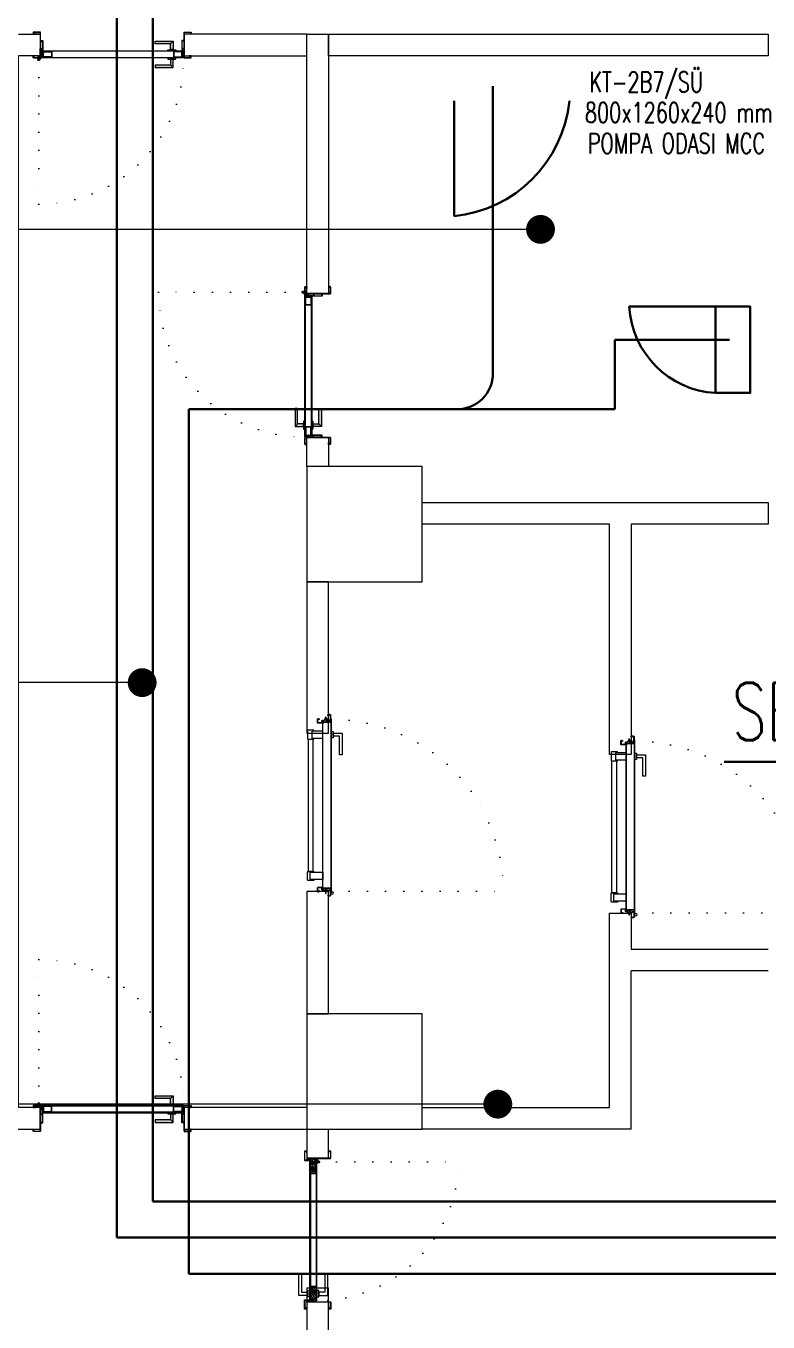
# Model space of a CAD drawing. Header units: metres. Extents: x -17822 to 152406, y -4219 to 19791.
# Drawn here: x 11045 to 11560, y 1886 to 2786 of the extents above; entities that cross this region are included whole.
import ezdxf

# ---------------------------------------------------------------- set-up
doc = ezdxf.new("R2010")
doc.units = ezdxf.units.M
doc.header["$LTSCALE"] = 100
doc.header["$MEASUREMENT"] = 0
doc.linetypes.add('DOT2', pattern=[0.125, 0, -0.125])
doc.linetypes.add('HIDDEN', pattern=[0.375, 0.25, -0.125])
doc.layers.get('0').update_dxf_attribs({"color": 9, "lineweight": 9})
for name, color, linetype, lineweight in [('00', 9, 'Continuous', 9), ('01', 9, 'Continuous', 9), ('05S', 9, 'Continuous', 9), ('06B', 9, 'Continuous', 9), ('06C @ 1', 9, 'Continuous', 9), ('06D', 9, 'Continuous', 9), ('09', 9, 'Continuous', 9), ('10', 9, 'Continuous', 9), ('12', 9, 'Continuous', 9), ('14', 9, 'Continuous', 9), ('20', 9, 'DOT2', 9), ('21_mahal200', 9, 'Continuous', 9), ('E-AYDINLATMA VE PRİZ PANOSU', 7, 'Continuous', 30), ('E-KABLO', 7, 'Continuous', 30), ('E-UPS PANOSU', 7, 'Continuous', 30), ('E-YAZI', 7, 'Continuous', 30)]:
    doc.layers.add(name, color=color, linetype=linetype, lineweight=lineweight)
doc.styles.add('E-YAZI', font='txttw.shx')
doc.styles.add('MuuM_TEXT-STANDART', font='ARIALN.TTF')
doc.dimstyles.new('MuuM_DIM200', dxfattribs={"dimscale": 20, "dimtxt": 2, "dimasz": 1, "dimexe": 1, "dimexo": 1, "dimgap": 1, "dimtad": 1, "dimdec": 1, "dimrnd": 0.5, "dimdsep": 46, "dimtxsty": 'MuuM_TEXT-STANDART', "dimblk": 'ARCHTICK', "dimcen": 0, "dimdle": 0.15, "dimclrd": 256, "dimclre": 256, "dimclrt": 256, "dimadec": 0, "dimazin": 0, "dimtfac": 5, "dimtdec": 1, "dimtix": 1, "dimtmove": 2, "dimatfit": 3, "dimldrblk": 'DOT', "dimfxl": 3, "dimfxlon": 1, "dimtolj": 1, "dimlwd": -1, "dimlwe": -1, "dimarcsym": 0})

# ---------------------------------------------------------------- blocks, each defined once
blk = doc.blocks.new('E-600X240')
at = {"layer": 'E-UPS PANOSU', "color": 3}
blk.add_line((-30, 24), (-30, 84), dxfattribs=at)
at = {"layer": 'E-UPS PANOSU', "color": 4}
blk.add_lwpolyline([(-30, 24), (30, 24), (30, 0), (-30, 0)], close=True, dxfattribs=at)
at = {"layer": 'E-UPS PANOSU', "color": 3}
blk.add_arc((-33.63, 20.37), 63.73, 3.26378, 86.73622, dxfattribs=at)
blk = doc.blocks.new('p-kolon_80x80')
blk.add_lwpolyline([(-40, -40), (40, -40), (40, 40), (-40, 40)], close=True)
blk = doc.blocks.new('2.bod.sitatik')
at = {"layer": '01'}
for p in [(11280, -6190), (11280, -6570)]:
    blk.add_blockref('p-kolon_80x80', p, dxfattribs=at)
blk = doc.blocks.new('*U19')
at = {"ltscale": 15}
for p, q in [((-25, 1), (-26, 0)), ((-25, -1), (-26, 0)), ((-23, 1), (-25, 1)), ((-23, 1), (-23, -2)), ((-21, -3), (-18, 3)), ((-21, -3), (-18, 3)), ((-20, -3), (-17, 3)), ((-20, -3), (-16, 3)), ((-18, -3), (-15, 3)), ((-18, -3), (-15, 3)), ((-18, 1), (-18, 2)), ((-17, -3), (-14, 3)), ((-17, -3), (-13, 3)), ((-17, 1), (-17, 2)), ((-15, -3), (-12, 3)), ((-15, -3), (-12, 3)), ((-15, 1), (-15, 2)), ((-14, -3), (-11, 3)), ((-14, -3), (-10, 3)), ((-14, 1), (-14, 2)), ((-12, -3), (-9, 3)), ((-12, -3), (-9, 3)), ((-12, 1), (-12, 2)), ((-11, -3), (-8, 3)), ((-11, -3), (-7, 3)), ((-11, 1), (-11, 2)), ((-9, -3), (-6, 3)), ((-9, -3), (-6, 3)), ((-9, 1), (-9, 2)), ((-8, -3), (-4, 3)), ((-8, -3), (-5, 3)), ((-8, 1), (-8, 2)), ((-6, -3), (-3, 3)), ((-6, -3), (-3, 3)), ((-6, 1), (-6, 2)), ((-5, -3), (-1, 3)), ((-5, -3), (-2, 3)), ((-5, 1), (-5, 2)), ((-3, 1), (-3, 2)), ((0, 4), (-2, 1)), ((-2, 1), (-2, 2)), ((0, 0), (-1, 0)), ((-25, -1), (-23, -2)), ((-9, -2), (-23, -2)), ((-21, -3), (-21, -2)), ((-20, -3), (-19, -2)), ((-20, -2), (-19, -2)), ((-19, -2), (-18, -2)), ((-18, -3), (-18, -2)), ((-17, -3), (-16, -2)), ((-17, -2), (-16, -2)), ((-16, -2), (-15, -2)), ((-15, -3), (-15, -2)), ((-14, -3), (-13, -2)), ((-14, -2), (-13, -2)), ((-13, -2), (-12, -2)), ((-12, -3), (-12, -2)), ((-11, -3), (-10, -2)), ((-11, -2), (-10, -2)), ((-10, -2), (-9, -2)), ((-9, -3), (-9, -2)), ((-8, -2), (-7, -2)), ((-8, -3), (-7, -2)), ((-7, -2), (-6, -2)), ((-6, -3), (-6, -2)), ((-5, -2), (-4, -2)), ((-5, -3), (-4, -2)), ((-4, -2), (-2, -2)), ((0, -4), (-2, -2)), ((0, 0), (-1, 0))]:
    blk.add_line(p, q, dxfattribs=at)
for p, q in [((-7, 1), (-23, 1)), ((-17, 1), (-19, 1)), ((-16, 1), (-17, 1)), ((-14, 1), (-16, 1)), ((-13, 1), (-14, 1)), ((-11, 1), (-13, 1)), ((-10, 1), (-11, 1)), ((-8, 1), (-10, 1)), ((-7, 1), (-8, 1)), ((-5, 1), (-7, 1)), ((-4, 1), (-5, 1)), ((-2, 1), (-4, 1)), ((-2, 1), (-2, 1)), ((0, 0), (0, 4)), ((-2, -2), (-2, -2)), ((0, 0), (0, -4))]:
    blk.add_line(p, q)
for centre, radius, start, end in [((-26, 4), 3.92, 274.361, 322.1025), ((-26, -4), 3.92, 37.8975, 85.639), ((-18, 3), 0.0971, 330.3204, 150.3204), ((-17, 3), 0.0971, 330.3204, 150.3204), ((-15, 3), 0.0971, 330.3204, 150.3204), ((-14, 3), 0.0971, 330.3204, 150.3204), ((-12, 3), 0.0971, 330.3204, 150.3204), ((-11, 3), 0.0971, 330.3204, 150.3204), ((-9, 3), 0.0971, 330.3204, 150.3204), ((-8, 3), 0.0971, 330.3204, 150.3204), ((-6, 3), 0.0971, 330.3204, 150.3204), ((-5, 3), 0.0971, 330.3204, 150.3204), ((-3, 3), 0.0971, 330.3204, 150.3204), ((-2, 3), 0.0971, 330.3204, 150.3204), ((-1, 0), 0.486, 90, 270), ((0, 4), 0.25, 0, 150.0864), ((-21, -3), 0.0971, 150.3204, 330.3204), ((-20, -3), 0.0971, 150.3204, 330.3204), ((-18, -3), 0.0971, 150.3204, 330.3204), ((-17, -3), 0.0971, 150.3204, 330.3204), ((-15, -3), 0.0971, 150.3204, 330.3204), ((-14, -3), 0.0971, 150.3204, 330.3204), ((-12, -3), 0.0971, 150.3204, 330.3204), ((-11, -3), 0.0971, 150.3204, 330.3204), ((-9, -3), 0.0971, 150.3204, 330.3204), ((-8, -3), 0.0971, 150.3204, 330.3204), ((-6, -3), 0.0971, 150.3204, 330.3204), ((-5, -3), 0.0971, 150.3204, 330.3204), ((0, -4), 0.25, 209.9136, 0)]:
    blk.add_arc(centre, radius, start, end, dxfattribs=at)
blk = doc.blocks.new('conta')
at = {"ltscale": 10}
for p, q in [((-2649.9, 5345.5), (-2649.8, 5345.6)), ((-2649.9, 5344.5), (-2649.8, 5344.3)), ((-2649.8, 5344.3), (-2649.7, 5344.3)), ((-2649.7, 5345.4), (-2649.3, 5345.4)), ((-2649.2, 5345.4), (-2649.1, 5345.5)), ((-2649, 5344), (-2648.8, 5343.8)), ((-2648.9, 5344.1), (-2648.7, 5343.9)), ((-2648.8, 5345.1), (-2648.6, 5345.3)), ((-2648.8, 5344.9), (-2648.6, 5345.2)), ((-2648.7, 5343.8), (-2648.7, 5343.8)), ((-2648.6, 5345.3), (-2648.6, 5345.3))]:
    blk.add_line(p, q, dxfattribs=at)
for centre, radius, start, end in [((-2649.8, 5345.5), 0.05, 140.6345, 188.9372), ((-2653, 5345), 3.19, 350.4674, 8.9372), ((-2649.9, 5344.5), 0.02, 170.4674, 213.7451), ((-2649.7, 5345.6), 0.0696, 22.2428, 159.258), ((-2650.9, 5345), 1.24, 340.3382, 16.7772), ((-2649.7, 5344.6), 0.03, 160.3382, 273.2666), ((-2649.7, 5345.4), 0.03, 90, 196.7772), ((-2649.6, 5341.5), 3.01, 80.4362, 93.2666), ((-2649.3, 5345.5), 0.05, 270, 303.0062), ((-2649.2, 5344.1), 0.231, 353.9571, 81.9004), ((-2649.1, 5345.5), 0.03, 4.7972, 123.0062), ((-2649.1, 5344.5), 0.03, 260.4362, 338.7066), ((-2651.2, 5344.8), 2.33, 7.5897, 18.7951), ((-2649, 5345.6), 0.05, 18.7951, 42.1429), ((-2650.2, 5345), 1.27, 338.7066, 23.0418), ((-2648.9, 5344.1), 0.1, 173.9571, 217.2653), ((-2648.8, 5345.1), 0.05, 187.5897, 322.7347), ((-2658.2, 5345.2), 9.36, 353.6857, 357.8537), ((-2648.8, 5344.2), 0.1, 173.6857, 217.2653), ((-2648.8, 5344.8), 0.05, 142.7347, 180.2669), ((-2648.7, 5343.8), 0.05, 217.2653, 307.2653), ((-2648.7, 5343.8), 0.05, 307.2653, 37.2653), ((-2648.6, 5345.3), 0.05, 52.7347, 142.7347), ((-2648.6, 5345.3), 0.05, 322.7347, 52.7347)]:
    blk.add_arc(centre, radius, start, end, dxfattribs=at)
for points, knots in [([(-2649, 5345.6), (-2649, 5345.6), (-2649.1, 5345.7), (-2649.2, 5345.4), (-2649.3, 5345.7), (-2649.4, 5345.5), (-2649.5, 5345.7), (-2649.6, 5345.5), (-2649.7, 5345.6), (-2649.7, 5345.6)], [0.0086373, 0.0086373, 0.0086373, 0.0086373, 0.1097304, 0.3133405, 0.4430081, 0.5658764, 0.7165186, 0.8527974, 0.9648495, 0.9648495, 0.9648495, 0.9648495]), ([(-2649.7, 5344.3), (-2649.7, 5344.3), (-2649.7, 5344.5), (-2649.6, 5344.3), (-2649.3, 5344.4), (-2649.2, 5344.4), (-2649.2, 5344.4)], [0, 0, 0, 0, 0.1008757, 0.3841126, 0.5436166, 0.6906785, 0.6906785, 0.6906785, 0.6906785])]:
    blk.add_open_spline(points, degree=3, knots=knots, dxfattribs=at)
blk = doc.blocks.new('p-yn_sackasa')
at = {"layer": '10', "linetype": 'Continuous'}
for p, q in [((-2.19, 0), (-2.19, -0.15)), ((0, 6.16), (0, 6.9)), ((0.01, 6.9), (0.01, 6.15)), ((0.14, 6.9), (0.14, 6.16)), ((0.15, 6.9), (0.15, 6.16)), ((2.69, 7.16), (0.26, 7.16)), ((2.69, 7.15), (0.26, 7.15)), ((2.69, 7.02), (0.26, 7.02)), ((0.26, 7.01), (2.69, 7.01)), ((0.26, 6.05), (0.76, 6.05)), ((0.75, 6.04), (0.26, 6.04)), ((0.26, 5.91), (0.75, 5.91)), ((0.76, 5.9), (0.26, 5.9)), ((0.67, -0.71), (0.67, 2.27)), ((0.69, -0.71), (0.69, 2.27)), ((0.75, 5.91), (0.75, 6.04)), ((0.76, 5.9), (0.76, 6.05)), ((0.81, -0.71), (0.81, 2.27)), ((0.83, -0.71), (0.83, 2.27)), ((0.92, 2.33), (0.95, 2.32)), ((0.93, 2.34), (0.95, 2.33)), ((1.01, 2.46), (0.99, 2.47)), ((0.99, 2.46), (1.01, 2.45)), ((1.11, 2.52), (1.11, 3.73)), ((1.12, 2.52), (1.12, 3.73)), ((1.25, 3.73), (1.25, 2.52)), ((1.26, 2.52), (1.26, 3.73)), ((1.37, 3.98), (2.49, 3.98)), ((2.49, 3.97), (1.37, 3.97)), ((1.37, 3.84), (2.49, 3.84)), ((2.49, 3.83), (1.37, 3.83)), ((2.6, 3.69), (2.5, 3.36)), ((2.51, 3.35), (2.61, 3.69)), ((2.73, 3.65), (2.63, 3.32)), ((2.74, 3.64), (2.64, 3.31)), ((2.8, 3.29), (2.8, 6.9)), ((2.81, 3.29), (2.81, 6.9)), ((2.94, 3.29), (2.94, 6.9)), ((2.95, 3.29), (2.95, 6.9)), ((-2.95, -0.25), (-2.95, -1.75)), ((-2.94, -1.75), (-2.94, -0.25)), ((-2.81, -0.25), (-2.81, -1.75)), ((-2.8, -0.25), (-2.8, -1.75)), ((-2.19, 0), (-2.7, 0)), ((-2.2, -0.01), (-2.7, -0.01)), ((-2.2, -0.14), (-2.7, -0.14)), ((-2.19, -0.15), (-2.7, -0.15)), ((1.01, -1.85), (-2.7, -1.85)), ((1.01, -1.86), (-2.7, -1.86)), ((-2.7, -1.99), (1.01, -1.99)), ((1.01, -2), (-2.7, -2)), ((-2.2, -0.14), (-2.2, -0.01)), ((0.92, -0.77), (0.95, -0.76)), ((0.93, -0.78), (0.95, -0.77)), ((0.99, -0.89), (1.01, -0.88)), ((1.01, -0.89), (0.99, -0.91)), ((1.11, -0.96), (1.11, -1.75)), ((1.12, -0.96), (1.12, -1.75)), ((1.25, -0.96), (1.25, -1.75)), ((1.26, -0.96), (1.26, -1.75))]:
    blk.add_line(p, q, dxfattribs=at)
for points in [[(0.15, 2.14), (0.67, 2.14), (0.67, -0.54), (0.15, -0.54)], [(0.15, 2.14), (0.41, 2.14), (0.41, -0.54), (0.15, -0.54)]]:
    blk.add_lwpolyline(points, close=True, dxfattribs=at)
for centre, radius, start, end in [((0.26, 6.9), 0.261, 90, 180), ((0.26, 6.16), 0.261, 180, 270), ((0.26, 6.9), 0.249, 90, 180), ((0.26, 6.16), 0.249, 181.34499, 271.35021), ((0.26, 6.9), 0.122, 90, 180), ((0.26, 6.16), 0.122, 180, 270), ((0.26, 6.9), 0.11, 90, 180), ((0.26, 6.16), 0.11, 180, 270), ((0.89, 2.27), 0.219, 63.21528, 180), ((0.89, 2.27), 0.206, 63.21689, 180), ((0.89, 2.27), 0.0801, 63.21502, 180), ((0.89, 2.27), 0.0674, 63.21445, 180), ((1.04, 2.52), 0.206, 243.2197, 0), ((1.04, 2.52), 0.219, 243.21479, 0), ((1.04, 2.52), 0.0801, 243.22028, 0), ((1.04, 2.52), 0.0674, 243.21287, 0), ((1.37, 3.73), 0.253, 90, 180), ((1.37, 3.73), 0.24, 90, 180), ((1.37, 3.73), 0.114, 90, 180), ((1.37, 3.73), 0.101, 90, 180), ((2.49, 3.72), 0.261, 342.86025, 90), ((2.49, 3.72), 0.249, 342.86129, 90), ((2.49, 3.72), 0.122, 342.86074, 90), ((2.49, 3.72), 0.11, 342.86215, 90), ((2.72, 3.29), 0.232, 162.8601, 0), ((2.72, 3.29), 0.219, 162.86127, 0), ((2.72, 3.29), 0.0927, 162.86053, 0), ((2.72, 3.29), 0.0801, 162.86241, 0), ((2.69, 6.9), 0.261, 0, 90), ((2.69, 6.9), 0.249, 0, 90), ((2.69, 6.9), 0.122, 0, 90), ((2.69, 6.9), 0.11, 0, 90), ((-2.7, -0.25), 0.253, 90, 180), ((-2.7, -1.75), 0.253, 180, 270), ((-2.7, -0.25), 0.24, 90, 180), ((-2.7, -1.75), 0.24, 180, 270), ((-2.7, -0.25), 0.114, 90, 180), ((-2.7, -1.75), 0.114, 180, 270), ((-2.7, -0.25), 0.101, 90, 180), ((-2.7, -1.75), 0.101, 180, 270), ((0.89, -0.71), 0.219, 180, 296.78496), ((0.89, -0.71), 0.206, 180, 296.78515), ((0.89, -0.71), 0.0801, 180, 296.78498), ((0.89, -0.71), 0.0674, 180, 180.52454), ((0.89, -0.71), 0.0674, 180, 296.78713), ((1.04, -0.96), 0.219, 0, 116.78545), ((1.04, -0.96), 0.206, 0, 116.78362), ((1.04, -0.96), 0.0801, 0, 116.78105), ((1.04, -0.96), 0.0674, 0, 116.78713), ((1.01, -1.75), 0.114, 270, 0), ((1.01, -1.75), 0.24, 270, 0), ((1.01, -1.75), 0.101, 270, 0), ((1.01, -1.75), 0.253, 270, 0)]:
    blk.add_arc(centre, radius, start, end, dxfattribs=at)
at = {"layer": '10', "xscale": 0.0842696629213483, "yscale": 0.0842696629213483, "zscale": 0.0842696629213483}
blk.add_blockref('*U19', (0.95, 1.35), dxfattribs=at)
at = {"layer": '14', "xscale": -0.7887640449438696, "yscale": 0.7887640449438696, "zscale": 0.7887640449438204, "rotation": 90}
blk.add_blockref('conta', (4217.78, -2086.42), dxfattribs=at)
blk = doc.blocks.new('*U28')
at = {"layer": '06D'}
for points in [[(110.12, 4.76), (110.12, 11.01), (95.12, 11.01), (95.12, 9.14), (107.87, 9.14), (107.87, 9.14), (107.87, 4.76), (110.12, 4.76)], [(111.2, 3.51), (111.2, 4.76), (106.8, 4.76), (106.8, 3.51), (111.2, 3.51)]]:
    blk.add_lwpolyline(points, dxfattribs=at)
for points in [[(8.5, -8.61), (7.87, -8.61), (7.87, -12.61, 0.414214), (8.25, -12.98), (13.75, -12.98, 0.414214), (14.12, -12.61), (14.12, -8.61), (13.5, -8.61)], [(111.5, -8.61), (112.12, -8.61), (112.12, -12.61, -0.414214), (111.75, -12.98), (106.25, -12.98, -0.414214), (105.87, -12.61), (105.87, -8.61), (106.5, -8.61)]]:
    blk.add_lwpolyline(points, format="xyb", dxfattribs=at)
for points in [[(8.5, -11.11), (13.5, -11.11), (13.5, -2.49), (8.5, -2.49)], [(111.5, -9.99), (106.5, -9.99), (106.5, -2.49), (111.5, -2.49)], [(14.12, -12.36), (105.87, -12.36), (105.87, -9.23), (14.12, -9.23)]]:
    blk.add_lwpolyline(points, close=True, dxfattribs=at)
at = {"layer": '10', "ltscale": 10}
for p, q in [((-1.6, 3.68), (-1.73, 3.58)), ((-1.6, 3.68), (-1.73, 3.58)), ((-1.22, 3.11), (-1.22, 3.24)), ((-1.22, 3.11), (-1.22, 3.24)), ((-1.22, 3.11), (-1.05, 3.11)), ((-1.22, 3.11), (-1.05, 3.11)), ((-1.05, 2.95), (-1.05, 3.38)), ((-1.05, 2.95), (-1.05, 3.38)), ((-0.84, 2.95), (-0.84, 3.38)), ((-0.84, 2.95), (-0.84, 3.38)), ((0.3, 3.41), (0.3, 3.29)), ((0.4, 3.51), (119.6, 3.51)), ((0.4, 3.19), (2.25, 3.19)), ((0.45, 3.36), (119.54, 3.36)), ((0.45, 3.36), (0.45, 3.34)), ((0.45, 3.34), (2.35, 3.34)), ((1, 0.04), (2, 0.69)), ((2, 1.13), (2, 0.69)), ((2.3, 1.13), (2, 1.13)), ((2, 0.69), (2, -0.81)), ((2.3, 3.14), (2.3, -2.39)), ((2.3, 0.69), (2.3, 1.13)), ((2.3, -0.81), (2.3, 0.69)), ((2.45, 3.24), (2.45, -2.29)), ((117.55, 3.24), (117.55, -2.29)), ((119.54, 3.34), (117.65, 3.34)), ((117.7, 3.14), (117.7, -2.39)), ((117.7, 1.13), (117.7, -0.37)), ((118, 1.13), (117.7, 1.13)), ((117.7, 1.13), (117.7, -0.37)), ((118, 1.13), (117.7, 1.13)), ((119.6, 3.19), (117.75, 3.19)), ((118, -0.37), (118, 1.13)), ((118, -0.37), (118, 1.13)), ((118, 0.88), (119, 0.88)), ((118, 0.88), (119, 0.88)), ((118, 0.68), (119, 0.68)), ((118, 0.68), (119, 0.68)), ((119, 0.28), (118, -0.37)), ((119, 0.28), (118, -0.37)), ((119.55, 3.36), (119.55, 3.34)), ((119.7, 3.41), (119.7, 3.29)), ((2, -0.36), (1, -0.36)), ((2, -0.56), (1, -0.56)), ((2, -0.81), (2.3, -0.81)), ((2.4, -2.49), (117.6, -2.49)), ((2.5, -2.34), (117.5, -2.34)), ((117.7, -0.37), (117.7, -0.81)), ((117.7, -0.37), (117.7, -0.81)), ((117.7, -0.81), (118, -0.81)), ((117.7, -0.81), (118, -0.81)), ((118, -0.81), (118, -0.37)), ((118, -0.81), (118, -0.37))]:
    blk.add_line(p, q, dxfattribs=at)
blk.add_circle((-0.95, 4.22), 0.843, dxfattribs=at)
blk.add_circle((-0.95, 4.22), 0.843, dxfattribs=at)
for centre, radius, start, end in [((-0.95, 4.22), 1.01, 219.4092, 254.28614), ((-0.95, 4.22), 1.01, 219.4092, 254.28614), ((-0.42, 3.21), 0.428, 156.35197, 217.62095), ((-0.42, 3.21), 0.428, 156.35197, 217.62095), ((-0.42, 3.21), 0.302, 105.55242, 240.03149), ((-0.42, 3.21), 0.302, 105.55242, 240.03149), ((0.4, 3.41), 0.1, 90, 180), ((0.4, 3.29), 0.1, 180, 270), ((0.45, 3.36), 0.005, 90, 180), ((0.45, 3.34), 0.005, 180, 270), ((2.25, 3.14), 0.05, 0, 90), ((2.35, 3.24), 0.1, 0, 90), ((117.65, 3.24), 0.1, 90, 180), ((117.75, 3.14), 0.05, 90, 180), ((119.54, 3.36), 0.005, 0, 90), ((119.54, 3.34), 0.005, 270, 0), ((119.6, 3.41), 0.1, 0, 90), ((119.6, 3.29), 0.1, 270, 0), ((2.4, -2.39), 0.1, 180, 270), ((2.5, -2.29), 0.05, 180, 270), ((117.56, -2.35), 0.141, 284.92708, 345.07292)]:
    blk.add_arc(centre, radius, start, end, dxfattribs=at)
at = {"layer": '20'}
blk.add_lwpolyline([(0.3, 3.35), (0.3, 122.75, -0.414214), (119.7, 3.35, 1)], format="xyb", dxfattribs=at)
at = {"xscale": -1, "rotation": 180}
blk.add_blockref('p-yn_sackasa', (0, 0.95), dxfattribs=at)
at = {"rotation": 180}
blk.add_blockref('p-yn_sackasa', (120, 0.95), dxfattribs=at)
blk = doc.blocks.new('gr-p-barel kilitli kapı kolu')
at = {"layer": '05S'}
h = blk.add_hatch(color=256, dxfattribs=at)
h.paths.add_polyline_path([(1.3, 0.8), (-1.3, 0.8), (-1.3, 0.7), (1.3, 0.7)])
h.paths.add_polyline_path([(2.75, 0.7), (-2.75, 0.7), (-2.75, 0), (2.75, 0)])
h.paths.add_polyline_path([(-11.7, 4.9), (-11.7, 6.7), (0.9, 6.7), (0.9, 0.8), (-0.9, 0.8), (-0.9, 4.9)])
at = {"flags": 128}
for points in [[(-0.9, 0.8), (-0.9, 4.9), (-11.7, 4.9), (-11.7, 6.7), (0.9, 6.7), (0.9, 0.8)], [(-0.8, 5), (0.8, 6.6)]]:
    blk.add_lwpolyline(points, dxfattribs=at)
blk.add_lwpolyline([(-2.75, 0), (-2.75, 0.7), (2.75, 0.7), (2.75, 0)])
blk.add_lwpolyline([(-1.3, 0.7), (1.3, 0.7), (1.3, 0.8), (-1.3, 0.8)], close=True)
blk = doc.blocks.new('prf-scr2')
at = {"linetype": 'DOT2', "ltscale": 10}
blk.add_line((0, 0.19), (0, -1.06), dxfattribs=at)
for p, q in [((0.09, -0.24), (-0.09, -0.2)), ((-0.09, -0.24), (0.09, -0.28)), ((0.09, -0.32), (-0.09, -0.28)), ((-0.09, -0.32), (0.09, -0.36)), ((0.09, -0.4), (-0.09, -0.36)), ((-0.09, -0.4), (0.09, -0.44)), ((0.09, -0.48), (-0.09, -0.44)), ((-0.09, -0.48), (0.09, -0.52)), ((0.09, -0.56), (-0.09, -0.52)), ((-0.09, -0.56), (0.09, -0.6)), ((0.09, -0.64), (-0.09, -0.6)), ((-0.09, -0.64), (0.09, -0.68)), ((0.09, -0.72), (-0.09, -0.68)), ((-0.09, -0.72), (0.09, -0.76)), ((0.06, -0.84), (-0.08, -0.76)), ((-0.07, -0.8), (0.06, -0.84)), ((0.09, -0.17), (0, -0.15)), ((0, -0.18), (0.09, -0.2))]:
    blk.add_line(p, q)
blk.add_lwpolyline([(0.23, 0), (-0.23, 0), (-0.23, -0.01), (-0.12, -0.14), (0.12, -0.14), (0.23, -0.01), (0.23, 0)], close=True)
for points in [[(0.23, -0.01), (-0.23, -0.01)], [(-0.09, -0.14), (-0.09, -0.2), (-0.12, -0.22), (-0.12, -0.23), (-0.09, -0.24), (-0.09, -0.28), (-0.12, -0.3), (-0.12, -0.31), (-0.09, -0.32), (-0.09, -0.36), (-0.12, -0.38), (-0.12, -0.39), (-0.09, -0.4), (-0.09, -0.44), (-0.12, -0.46), (-0.12, -0.46), (-0.09, -0.48), (-0.09, -0.52), (-0.12, -0.54), (-0.12, -0.54), (-0.09, -0.56), (-0.09, -0.6), (-0.12, -0.62), (-0.12, -0.62), (-0.09, -0.64), (-0.09, -0.68), (-0.12, -0.69), (-0.12, -0.7), (-0.09, -0.72), (-0.09, -0.73), (-0.08, -0.76), (-0.1, -0.77), (-0.1, -0.78), (-0.07, -0.8), (-0.01, -0.94), (0, -0.95), (0.01, -0.94), (0.08, -0.76), (0.09, -0.76), (0.12, -0.74), (0.12, -0.73), (0.09, -0.72), (0.09, -0.68), (0.12, -0.66), (0.12, -0.66), (0.09, -0.64), (0.09, -0.6), (0.12, -0.58), (0.12, -0.58), (0.09, -0.56), (0.09, -0.52), (0.12, -0.5), (0.12, -0.5), (0.09, -0.48), (0.09, -0.44), (0.12, -0.43), (0.12, -0.42), (0.09, -0.4), (0.09, -0.36), (0.12, -0.35), (0.12, -0.34), (0.09, -0.32), (0.09, -0.28), (0.12, -0.27), (0.12, -0.26), (0.09, -0.24), (0.09, -0.2), (0.12, -0.19), (0.12, -0.18), (0.09, -0.17), (0.09, -0.14)]]:
    blk.add_lwpolyline(points)
blk = doc.blocks.new('K-SAC-01')
at = {"layer": '10'}
for points in [[(-4.6, 16.2, -0.414214), (-4.5, 16.3), (-0.1, 16.3, -0.414214), (0, 16.2), (0, 5.9), (0.2, 5.9), (0.2, 16.2, 0.414214), (-0.1, 16.5), (-4.5, 16.5, 0.414214), (-4.8, 16.2), (-4.8, 15.3, 0.414214), (-4.5, 15), (-3.4, 15), (-3.4, 15.2), (-4.5, 15.2, -0.414214), (-4.6, 15.3)], [(0.2, 10.3, -0.414214), (0.5, 10.6), (1.5, 10.6, -0.414214), (1.8, 10.3), (1.8, 3.9, -0.414214), (1.5, 3.6, -0.414214), (1.2, 3.9), (1.2, 4.8), (0.2, 4.8), (0.2, -1.2, -0.414214), (-0.1, -1.5), (-4.5, -1.5, -0.414214), (-4.8, -1.2), (-4.8, -0.3, -0.414214), (-4.5, 0), (-3.4, 0), (-3.4, -0.2), (-4.5, -0.2, 0.414214), (-4.6, -0.3), (-4.6, -1.2, 0.414214), (-4.5, -1.3), (-0.1, -1.3, 0.414214), (0, -1.2), (0, 5), (1.4, 5), (1.4, 3.9, 0.414214), (1.5, 3.8, 0.414214), (1.6, 3.9), (1.6, 10.3, 0.414214), (1.5, 10.4), (0.5, 10.4, 0.414214), (0.4, 10.3), (0.4, 9.4), (0.2, 9.4)], [(99.8, 10.3, 0.414214), (99.5, 10.6), (98.5, 10.6, 0.414214), (98.2, 10.3), (98.2, 3.9, 0.414214), (98.5, 3.6, 0.414214), (98.8, 3.9), (98.8, 4.8), (99.8, 4.8), (99.8, -1.2, 0.414214), (100.1, -1.5), (104.5, -1.5, 0.414214), (104.8, -1.2), (104.8, -0.3, 0.414214), (104.5, 0), (103.4, 0), (103.4, -0.2), (104.5, -0.2, -0.414214), (104.6, -0.3), (104.6, -1.2, -0.414214), (104.5, -1.3), (100.1, -1.3, -0.414214), (100, -1.2), (100, 5), (98.6, 5), (98.6, 3.9, -0.414214), (98.5, 3.8, -0.414214), (98.4, 3.9), (98.4, 10.3, -0.414214), (98.5, 10.4), (99.5, 10.4, -0.414214), (99.6, 10.3), (99.6, 9.4), (99.8, 9.4)], [(104.6, 16.2, 0.414214), (104.5, 16.3), (100.1, 16.3, 0.414214), (100, 16.2), (100, 5.9), (99.8, 5.9), (99.8, 16.2, -0.414214), (100.1, 16.5), (104.5, 16.5, -0.414214), (104.8, 16.2), (104.8, 15.3, -0.414214), (104.5, 15), (103.4, 15), (103.4, 15.2), (104.5, 15.2, 0.414214), (104.6, 15.3)], [(-0.38, -2.01), (1, -1.37), (1, 1.5), (1.2, 1.5), (1.2, -1.5), (-0.27, -2.18, -14.796002)]]:
    blk.add_lwpolyline(points, format="xyb", close=True, dxfattribs=at)
for points in [[(98.8, 0.15), (98.8, 2.15), (99.1, 2.15), (99.1, 3.19), (1.5, 3.19), (1.5, 2.15), (1.8, 2.15), (1.8, 0.15), (1.5, 0.15), (1.5, 1.85), (1.2, 1.85), (1.2, 3.49), (99.4, 3.49), (99.4, 1.85), (99.1, 1.85), (99.1, 0.15)], [(98.8, 2.15), (98.8, 0.15), (99.4, 0.15), (99.4, -1.5), (1.2, -1.5), (1.2, 0.15), (1.8, 0.15), (1.8, 2.15), (2.1, 2.15), (2.1, -0.15), (1.5, -0.15), (1.5, -1.2), (99.1, -1.2), (99.1, -0.15), (98.5, -0.15), (98.5, 2.15), (98.8, 2.15)]]:
    blk.add_lwpolyline(points, dxfattribs=at)
for points in [[(2.1, 3), (8.1, 3), (8.1, -1), (2.1, -1)], [(2.4, 2.7), (7.8, 2.7), (7.8, -0.7), (2.4, -0.7)], [(98.5, 3), (92.5, 3), (92.5, -1), (98.5, -1)], [(98.2, 2.7), (92.8, 2.7), (92.8, -0.7), (98.2, -0.7)]]:
    blk.add_lwpolyline(points, close=True, dxfattribs=at)
blk.add_circle((-0.95, -2.5), 0.55, dxfattribs=at)
at = {"layer": '20', "linetype": 'HIDDEN'}
for points in [[(-0.2, -1.3), (-0.2, 0), (-1.7, 0), (-1.7, -1.3)], [(-0.4, -1.99), (-0.4, -0.2), (-1.5, -0.2), (-1.5, -1.99)]]:
    blk.add_lwpolyline(points, dxfattribs=at)
at = {"layer": '20'}
blk.add_lwpolyline([(-0.95, -2.5), (-0.95, -102.85)], dxfattribs=at)
blk.add_arc((-0.95, -2.5), 100.35, 270, 1.51314, dxfattribs=at)
at = {"layer": '06B'}
blk.add_blockref('gr-p-barel kilitli kapı kolu', (91.4, 3.51), dxfattribs=at)
at = {"layer": '06B', "xscale": -1, "rotation": 180}
blk.add_blockref('gr-p-barel kilitli kapı kolu', (91.4, -1.51), dxfattribs=at)
at = {"layer": '10', "xscale": -1, "rotation": 90}
blk.add_blockref('prf-scr2', (1.5, 1), dxfattribs=at)
at = {"layer": '10', "rotation": 270}
blk.add_blockref('prf-scr2', (99.1, 1.22), dxfattribs=at)
blk = doc.blocks.new('p-kapı kolu')
for points in [[(2.2, 0), (2.2, -1.25), (-2.2, -1.25), (-2.2, 0), (2.2, 0)], [(1.225, -1.25), (1.225, -7.5), (-13.775, -7.5), (-13.775, -5.625), (-1.025, -5.625), (-1.025, -5.625), (-1.025, -1.25), (1.225, -1.25)]]:
    blk.add_lwpolyline(points)
blk = doc.blocks.new('K-AH-01')
at = {"layer": '09'}
h = blk.add_hatch(dxfattribs=at)
h.set_pattern_fill('LOGEND', color=256, scale=10, style=0)
h.set_pattern_definition([(7e-15, (-3944.073, -2726.897), (10, 10), [3, -7]), (7e-15, (-3944.073, -2726.397), (10, 10), [3, -7]), (7e-15, (-3943.573, -2725.397), (10, 10), [2, -8]), (7e-15, (-3943.073, -2724.397), (10, 10), [1.5, -8.5]), (7e-15, (-3943.073, -2723.397), (10, 10), [1, -9]), (7e-15, (-3945.573, -2722.397), (10, 10), [0.5, -2.5, 0.5, -6.5]), (7e-15, (-3944.073, -2721.897), (10, 10), [0.5, -4, 1.5, -4]), (7e-15, (-3942.073, -2721.397), (10, 10), [0.5, -0.5, 0.5, -8.5]), (7e-15, (-3942.573, -2720.897), (10, 10), [0.5, -9.5]), (7e-15, (-3943.073, -2719.897), (10, 10), [1.5, -8.5]), (7e-15, (-3943.073, -2718.897), (10, 10), [2, -8]), (7e-15, (-3943.573, -2717.897), (10, 10), [2.5, -3, 0.5, -4]), (90, (-3947.573, -2723.897), (-10, 10), [0.5, -1, 2.5, -6]), (90, (-3947.073, -2722.897), (-10, 10), [0.5, -0.5, 1.5, -7.5]), (90, (-3946.573, -2718.897), (-10, 10), [1, -9]), (90, (-3946.073, -2722.897), (-10, 10), [2, -3, 0.5, -4.5]), (90, (-3945.573, -2717.397), (-10, 10), [0.5, -9.5]), (90, (-3945.073, -2722.397), (-10, 10), [1.5, -8.5]), (90, (-3944.073, -2721.897), (-10, 10), [1, -9]), (90, (-3943.073, -2721.897), (-10, 10), [0.5, -1.5, 1.5, -6.5]), (90, (-3942.573, -2721.397), (-10, 10), [0.5, -9.5]), (90, (-3942.073, -2723.397), (-10, 10), [1.4, -8.6]), (90, (-3941.573, -2725.397), (-10, 10), [1, -9]), (90, (-3940.573, -2721.397), (-10, 10), [0.5, -9.5]), (90, (-3939.573, -2721.897), (-10, 10), [1.5, -8.5]), (90, (-3938.573, -2721.897), (-10, 10), [1.5, -8.5]), (45, (-3940.073, -2725.8966), (1e-15, 10), [0.7071, -0.7071, 0.7071, -12.020836]), (45, (-3942.073, -2723.3966), (1e-15, 10), [1.4142, -12.727936]), (45, (-3946.073, -2718.3966), (1e-15, 10), [1.4142, -12.727936]), (45, (-3944.073, -2720.8966), (1e-15, 10), [1.4142, -12.727936]), (45, (-3943.573, -2722.8966), (1e-15, 10), [1.4142, -12.727936]), (45, (-3940.573, -2724.8966), (1e-15, 10), [1.4142, -12.727936]), (45, (-3941.573, -2724.3966), (1e-15, 10), [2.12132, -12.020816]), (45, (-3944.573, -2719.8966), (1e-15, 10), [0.7071, -13.435036]), (45, (-3945.073, -2718.8966), (1e-15, 10), [0.7071, -13.435036]), (45, (-3941.073, -2718.8966), (1e-15, 10), [0.7071, -13.435036]), (45, (-3945.073, -2723.8966), (1e-15, 10), [0.7071, -13.435036]), (45, (-3939.573, -2720.3966), (1e-15, 10), [0.7071, -13.435036]), (45, (-3943.073, -2721.3966), (1e-15, 10), [0.7071, -13.435036]), (45, (-3942.073, -2720.3966), (1e-15, 10), [0.7071, -13.435036]), (135, (-3942.573, -2722.3966), (-10, 1e-15), [0.7071, -0.7071, 2.12132, -10.606616]), (135, (-3941.073, -2722.3966), (-10, 1e-15), [0.7071, -13.435036]), (135, (-3941.073, -2725.8966), (-10, 1e-15), [0.7071, -13.435036]), (135, (-3943.073, -2723.3966), (-10, 1e-15), [0.7071, -13.435036]), (135, (-3941.573, -2721.3966), (-10, 1e-15), [0.7071, -13.435036]), (135, (-3944.073, -2723.8966), (-10, 1e-15), [0.7071, -13.435036]), (135, (-3940.073, -2723.8966), (-10, 1e-15), [0.7071, -13.435036]), (135, (-3947.073, -2726.8966), (-10, 1e-15), [0.7071, -13.435036]), (135, (-3946.573, -2726.3966), (-10, 1e-15), [1.4142, -12.727936]), (135, (-3946.073, -2725.8966), (-10, 1e-15), [1.4142, -12.727936]), (135, (-3945.073, -2725.8966), (-10, 1e-15), [1.4142, -12.727936]), (135, (-3944.573, -2724.8966), (-10, 1e-15), [1.4142, -12.727936]), (135, (-3940.573, -2720.8966), (-10, 1e-15), [1.4142, -12.727936]), (135, (-3938.573, -2725.8966), (-10, 1e-15), [1.4142, -12.727936]), (135, (-3938.073, -2717.8966), (-10, 1e-15), [1.4142, -12.727936]), (135, (-3938.073, -2718.8966), (-10, 1e-15), [1.4142, -12.727936]), (135, (-3939.073, -2719.3966), (-10, 1e-15), [1.4142, -12.727936]), (135, (-3946.073, -2719.3966), (-10, 1e-15), [2.12132, -12.020816]), (135, (-3939.573, -2720.3966), (-10, 1e-15), [2.12132, -12.020816]), (26.56505, (-3945.0727, -2717.3966), (10, 4e-09), [1.118, -21.24268]), (26.56505, (-3945.0727, -2722.3966), (10, 4e-09), [1.118, -21.24268]), (26.56505, (-3944.0727, -2719.3966), (10, 4e-09), [1.118, -21.24268]), (26.56505, (-3941.0727, -2726.3966), (10, 4e-09), [1.118, -21.24268]), (26.56505, (-3941.5727, -2725.3966), (10, 4e-09), [1.118, -21.24268]), (26.56505, (-3944.5727, -2723.3966), (10, 4e-09), [1.118, -21.24268]), (26.56505, (-3944.5727, -2718.3966), (10, 4e-09), [1.118, -21.24268]), (26.56505, (-3941.5727, -2721.3966), (10, 4e-09), [2.236, -20.12468]), (63.43495, (-3941.5727, -2719.8966), (5e-10, 10), [1.118, -21.24268]), (63.43495, (-3940.0727, -2722.8966), (5e-10, 10), [1.118, -21.24268]), (63.43495, (-3945.0727, -2720.8966), (5e-10, 10), [1.118, -21.24268]), (63.43495, (-3947.0727, -2720.3966), (5e-10, 10), [1.118, -21.24268]), (63.43495, (-3941.0727, -2722.3966), (5e-10, 10), [1.118, -21.24268]), (63.43495, (-3942.0727, -2722.3966), (5e-10, 10), [1.118, -21.24268]), (63.43495, (-3946.0727, -2720.8966), (5e-10, 10), [2.236, -20.12468]), (63.43495, (-3938.5727, -2724.3966), (5e-10, 10), [2.236, -20.12468]), (63.43495, (-3939.5727, -2723.8966), (5e-10, 10), [2.236, -20.12468]), (116.56505, (-3947.5727, -2725.3966), (-4e-09, 10), [1.118, -21.24268]), (116.56505, (-3947.5727, -2719.8966), (-4e-09, 10), [1.118, -21.24268]), (116.56505, (-3945.5727, -2726.8966), (-4e-09, 10), [1.118, -21.24268]), (116.56505, (-3946.5727, -2717.8966), (-4e-09, 10), [1.118, -21.24268]), (116.56505, (-3945.5727, -2723.8966), (-4e-09, 10), [1.118, -21.24268]), (116.56505, (-3943.5727, -2722.8966), (-4e-09, 10), [1.118, -21.24268]), (116.56505, (-3942.5727, -2720.8966), (-4e-09, 10), [1.118, -21.24268]), (116.56505, (-3947.0727, -2724.8966), (3.2e-06, 10.0000016), [1.118, -21.24268]), (116.56505, (-3944.5727, -2723.3966), (-4e-09, 10), [1.118, -21.24268]), (116.56505, (-3941.5727, -2724.3966), (-4e-09, 10), [1.118, -21.24268]), (116.56505, (-3940.5727, -2723.3966), (-4e-09, 10), [1.118, -21.24268]), (116.56505, (-3938.5727, -2720.3966), (-4e-09, 10), [1.118, -21.24268]), (116.56505, (-3946.0727, -2717.3966), (-4e-09, 10), [1.118, -21.24268]), (116.56505, (-3947.5727, -2717.8966), (-4e-09, 10), [2.236, -20.12468]), (116.56505, (-3946.0727, -2724.8966), (-4e-09, 10), [2.236, -20.12468]), (153.43495, (-3947.5727, -2726.3966), (-10, 5e-10), [1.118, -21.24268]), (153.43495, (-3939.0727, -2726.8966), (-10, 5e-10), [1.118, -21.24268]), (153.43495, (-3939.5727, -2721.8966), (-10, 5e-10), [1.118, -21.24268]), (153.43495, (-3943.5727, -2725.3966), (-10, 5e-10), [1.118, -21.24268]), (153.43495, (-3944.0727, -2726.3966), (-10, 5e-10), [1.118, -21.24268]), (153.43495, (-3943.0727, -2724.3966), (-10, 5e-10), [1.118, -21.24268]), (153.43495, (-3940.0727, -2718.3966), (-10, 5e-10), [1.118, -21.24268]), (153.43495, (-3939.0727, -2717.8966), (-10, 5e-10), [2.236, -20.12468])])
h.paths.add_polyline_path([(10.77, 6.46), (10.77, 2.46), (0.77, 2.46), (0.77, 6.46)])
h = blk.add_hatch(dxfattribs=at)
h.set_pattern_fill('LOGEND', color=256, scale=10, style=0)
h.set_pattern_definition([(7e-15, (-3938.781, -2726.897), (10, 10), [3, -7]), (7e-15, (-3938.781, -2726.397), (10, 10), [3, -7]), (7e-15, (-3938.281, -2725.397), (10, 10), [2, -8]), (7e-15, (-3937.781, -2724.397), (10, 10), [1.5, -8.5]), (7e-15, (-3937.781, -2723.397), (10, 10), [1, -9]), (7e-15, (-3940.281, -2722.397), (10, 10), [0.5, -2.5, 0.5, -6.5]), (7e-15, (-3938.781, -2721.897), (10, 10), [0.5, -4, 1.5, -4]), (7e-15, (-3936.781, -2721.397), (10, 10), [0.5, -0.5, 0.5, -8.5]), (7e-15, (-3937.281, -2720.897), (10, 10), [0.5, -9.5]), (7e-15, (-3937.781, -2719.897), (10, 10), [1.5, -8.5]), (7e-15, (-3937.781, -2718.897), (10, 10), [2, -8]), (7e-15, (-3938.281, -2717.897), (10, 10), [2.5, -3, 0.5, -4]), (90, (-3942.281, -2723.897), (-10, 10), [0.5, -1, 2.5, -6]), (90, (-3941.781, -2722.897), (-10, 10), [0.5, -0.5, 1.5, -7.5]), (90, (-3941.281, -2718.897), (-10, 10), [1, -9]), (90, (-3940.781, -2722.897), (-10, 10), [2, -3, 0.5, -4.5]), (90, (-3940.281, -2717.397), (-10, 10), [0.5, -9.5]), (90, (-3939.781, -2722.397), (-10, 10), [1.5, -8.5]), (90, (-3938.781, -2721.897), (-10, 10), [1, -9]), (90, (-3937.781, -2721.897), (-10, 10), [0.5, -1.5, 1.5, -6.5]), (90, (-3937.281, -2721.397), (-10, 10), [0.5, -9.5]), (90, (-3936.781, -2723.397), (-10, 10), [1.4, -8.6]), (90, (-3936.281, -2725.397), (-10, 10), [1, -9]), (90, (-3935.281, -2721.397), (-10, 10), [0.5, -9.5]), (90, (-3934.281, -2721.897), (-10, 10), [1.5, -8.5]), (90, (-3933.281, -2721.897), (-10, 10), [1.5, -8.5]), (45, (-3934.781, -2725.8966), (1e-15, 10), [0.7071, -0.7071, 0.7071, -12.020836]), (45, (-3936.781, -2723.3966), (1e-15, 10), [1.4142, -12.727936]), (45, (-3940.781, -2718.3966), (1e-15, 10), [1.4142, -12.727936]), (45, (-3938.781, -2720.8966), (1e-15, 10), [1.4142, -12.727936]), (45, (-3938.281, -2722.8966), (1e-15, 10), [1.4142, -12.727936]), (45, (-3935.281, -2724.8966), (1e-15, 10), [1.4142, -12.727936]), (45, (-3936.281, -2724.3966), (1e-15, 10), [2.12132, -12.020816]), (45, (-3939.281, -2719.8966), (1e-15, 10), [0.7071, -13.435036]), (45, (-3939.781, -2718.8966), (1e-15, 10), [0.7071, -13.435036]), (45, (-3935.781, -2718.8966), (1e-15, 10), [0.7071, -13.435036]), (45, (-3939.781, -2723.8966), (1e-15, 10), [0.7071, -13.435036]), (45, (-3934.281, -2720.3966), (1e-15, 10), [0.7071, -13.435036]), (45, (-3937.781, -2721.3966), (1e-15, 10), [0.7071, -13.435036]), (45, (-3936.781, -2720.3966), (1e-15, 10), [0.7071, -13.435036]), (135, (-3937.281, -2722.3966), (-10, 1e-15), [0.7071, -0.7071, 2.12132, -10.606616]), (135, (-3935.781, -2722.3966), (-10, 1e-15), [0.7071, -13.435036]), (135, (-3935.781, -2725.8966), (-10, 1e-15), [0.7071, -13.435036]), (135, (-3937.781, -2723.3966), (-10, 1e-15), [0.7071, -13.435036]), (135, (-3936.281, -2721.3966), (-10, 1e-15), [0.7071, -13.435036]), (135, (-3938.781, -2723.8966), (-10, 1e-15), [0.7071, -13.435036]), (135, (-3934.781, -2723.8966), (-10, 1e-15), [0.7071, -13.435036]), (135, (-3941.781, -2726.8966), (-10, 1e-15), [0.7071, -13.435036]), (135, (-3941.281, -2726.3966), (-10, 1e-15), [1.4142, -12.727936]), (135, (-3940.781, -2725.8966), (-10, 1e-15), [1.4142, -12.727936]), (135, (-3939.781, -2725.8966), (-10, 1e-15), [1.4142, -12.727936]), (135, (-3939.281, -2724.8966), (-10, 1e-15), [1.4142, -12.727936]), (135, (-3935.281, -2720.8966), (-10, 1e-15), [1.4142, -12.727936]), (135, (-3933.281, -2725.8966), (-10, 1e-15), [1.4142, -12.727936]), (135, (-3932.781, -2717.8966), (-10, 1e-15), [1.4142, -12.727936]), (135, (-3932.781, -2718.8966), (-10, 1e-15), [1.4142, -12.727936]), (135, (-3933.781, -2719.3966), (-10, 1e-15), [1.4142, -12.727936]), (135, (-3940.781, -2719.3966), (-10, 1e-15), [2.12132, -12.020816]), (135, (-3934.281, -2720.3966), (-10, 1e-15), [2.12132, -12.020816]), (26.56505, (-3939.7813, -2717.3966), (10, 4e-09), [1.118, -21.24268]), (26.56505, (-3939.7813, -2722.3966), (10, 4e-09), [1.118, -21.24268]), (26.56505, (-3938.7813, -2719.3966), (10, 4e-09), [1.118, -21.24268]), (26.56505, (-3935.7813, -2726.3966), (10, 4e-09), [1.118, -21.24268]), (26.56505, (-3936.2813, -2725.3966), (10, 4e-09), [1.118, -21.24268]), (26.56505, (-3939.2813, -2723.3966), (10, 4e-09), [1.118, -21.24268]), (26.56505, (-3939.2813, -2718.3966), (10, 4e-09), [1.118, -21.24268]), (26.56505, (-3936.2813, -2721.3966), (10, 4e-09), [2.236, -20.12468]), (63.43495, (-3936.2813, -2719.8966), (5e-10, 10), [1.118, -21.24268]), (63.43495, (-3934.7813, -2722.8966), (5e-10, 10), [1.118, -21.24268]), (63.43495, (-3939.7813, -2720.8966), (5e-10, 10), [1.118, -21.24268]), (63.43495, (-3941.7813, -2720.3966), (5e-10, 10), [1.118, -21.24268]), (63.43495, (-3935.7813, -2722.3966), (5e-10, 10), [1.118, -21.24268]), (63.43495, (-3936.7813, -2722.3966), (5e-10, 10), [1.118, -21.24268]), (63.43495, (-3940.7813, -2720.8966), (5e-10, 10), [2.236, -20.12468]), (63.43495, (-3933.2813, -2724.3966), (5e-10, 10), [2.236, -20.12468]), (63.43495, (-3934.2813, -2723.8966), (5e-10, 10), [2.236, -20.12468]), (116.56505, (-3942.2813, -2725.3966), (-4e-09, 10), [1.118, -21.24268]), (116.56505, (-3942.2813, -2719.8966), (-4e-09, 10), [1.118, -21.24268]), (116.56505, (-3940.2813, -2726.8966), (-4e-09, 10), [1.118, -21.24268]), (116.56505, (-3941.2813, -2717.8966), (-4e-09, 10), [1.118, -21.24268]), (116.56505, (-3940.2813, -2723.8966), (-4e-09, 10), [1.118, -21.24268]), (116.56505, (-3938.2813, -2722.8966), (-4e-09, 10), [1.118, -21.24268]), (116.56505, (-3937.2813, -2720.8966), (-4e-09, 10), [1.118, -21.24268]), (116.56505, (-3941.7813, -2724.8966), (3.2e-06, 10.0000016), [1.118, -21.24268]), (116.56505, (-3939.2813, -2723.3966), (-4e-09, 10), [1.118, -21.24268]), (116.56505, (-3936.2813, -2724.3966), (-4e-09, 10), [1.118, -21.24268]), (116.56505, (-3935.2813, -2723.3966), (-4e-09, 10), [1.118, -21.24268]), (116.56505, (-3933.2813, -2720.3966), (-4e-09, 10), [1.118, -21.24268]), (116.56505, (-3940.7813, -2717.3966), (-4e-09, 10), [1.118, -21.24268]), (116.56505, (-3942.2813, -2717.8966), (-4e-09, 10), [2.236, -20.12468]), (116.56505, (-3940.7813, -2724.8966), (-4e-09, 10), [2.236, -20.12468]), (153.43495, (-3942.2813, -2726.3966), (-10, 5e-10), [1.118, -21.24268]), (153.43495, (-3933.7813, -2726.8966), (-10, 5e-10), [1.118, -21.24268]), (153.43495, (-3934.2813, -2721.8966), (-10, 5e-10), [1.118, -21.24268]), (153.43495, (-3938.2813, -2725.3966), (-10, 5e-10), [1.118, -21.24268]), (153.43495, (-3938.7813, -2726.3966), (-10, 5e-10), [1.118, -21.24268]), (153.43495, (-3937.7813, -2724.3966), (-10, 5e-10), [1.118, -21.24268]), (153.43495, (-3934.7813, -2718.3966), (-10, 5e-10), [1.118, -21.24268]), (153.43495, (-3933.7813, -2717.8966), (-10, 5e-10), [2.236, -20.12468])])
h.paths.add_polyline_path([(89.06, 2.47), (89.06, 6.46), (99.06, 6.47), (99.06, 2.47)])
at = {"layer": '10'}
for points in [[(-0.44, -1.7), (1.3, -1.7, 0.414214), (1.6, -1.4), (1.6, 1.1, 0.414214), (1.3, 1.4, 0.414214), (1, 1.1), (1, 0.2), (0.2, 0.2), (0.2, 16.4, 0.414214), (-0.1, 16.7), (-4.6, 16.7, 0.414214), (-4.9, 16.4), (-4.9, 15.3, 0.414214), (-4.6, 15), (-3.5, 15), (-3.5, 15.2), (-4.6, 15.2, -0.414214), (-4.7, 15.3), (-4.7, 16.4, -0.414214), (-4.6, 16.5), (-0.2, 16.5), (-0.1, 16.5, -0.414214), (0, 16.4), (0, 0), (1.2, 0), (1.2, 1.1, -0.414214), (1.3, 1.2, -0.414214), (1.4, 1.1), (1.4, -1.4, -0.414214), (1.3, -1.5), (-0.44, -1.5), (-4.6, -1.5, -0.414214), (-4.7, -1.4), (-4.7, -0.3, -0.414214), (-4.6, -0.2), (-3.5, -0.2), (-3.5, 0), (-4.6, 0, 0.414214), (-4.9, -0.3), (-4.9, -1.4, 0.414214), (-4.6, -1.7)], [(100.44, -1.7), (98.7, -1.7, -0.414214), (98.4, -1.4), (98.4, 1.1, -0.414214), (98.7, 1.4, -0.414214), (99, 1.1), (99, 0.2), (99.8, 0.2), (99.8, 16.4, -0.414214), (100.1, 16.7), (104.6, 16.7, -0.414214), (104.9, 16.4), (104.9, 15.3, -0.414214), (104.6, 15), (103.5, 15), (103.5, 15.2), (104.6, 15.2, 0.414214), (104.7, 15.3), (104.7, 16.4, 0.414214), (104.6, 16.5), (100.2, 16.5), (100.1, 16.5, 0.414214), (100, 16.4), (100, 0), (98.8, 0), (98.8, 1.1, 0.414214), (98.7, 1.2, 0.414214), (98.6, 1.1), (98.6, -1.4, 0.414214), (98.7, -1.5), (100.44, -1.5), (104.6, -1.5, 0.414214), (104.7, -1.4), (104.7, -0.3, 0.414214), (104.6, -0.2), (103.5, -0.2), (103.5, 0), (104.6, 0, -0.414214), (104.9, -0.3), (104.9, -1.4, -0.414214), (104.6, -1.7)], [(2.15, 7.6), (0.77, 6.96), (0.77, 4.09), (0.57, 4.09), (0.57, 7.09), (2.04, 7.77, -14.796002)]]:
    blk.add_lwpolyline(points, format="xyb", close=True, dxfattribs=at)
blk.add_circle((2.72, 8.09), 0.55, dxfattribs=at)
at = {"layer": '12'}
for points in [[(0.77, 6.46), (99.06, 6.47), (99.06, 6.97), (0.77, 6.96)], [(0.77, 2.46), (10.77, 2.46), (10.77, 6.46), (0.77, 6.46)], [(0.77, 2.46), (99.06, 2.46), (99.06, 1.96), (0.77, 1.96)], [(89.06, 2.46), (99.06, 2.46), (99.06, 6.47), (89.06, 6.47)]]:
    blk.add_lwpolyline(points, close=True, dxfattribs=at)
at = {"layer": '20'}
blk.add_lwpolyline([(2.72, 8.09), (2.72, 105.23)], dxfattribs=at)
at = {"layer": '20', "linetype": 'HIDDEN'}
for points in [[(1.97, 6.89), (1.97, 5.39), (3.47, 5.39), (3.47, 6.89)], [(2.17, 7.58), (2.17, 5.59), (3.27, 5.59), (3.27, 7.58)]]:
    blk.add_lwpolyline(points, dxfattribs=at)
at = {"layer": '20'}
blk.add_arc((0.77, 6.96), 98.29, 357.08416, 88.86324, dxfattribs=at)
at = {"layer": '06C @ 1', "xscale": -1, "rotation": 180}
blk.add_blockref('p-kapı kolu', (94.06, 6.97), dxfattribs=at)
at = {"layer": '06C @ 1'}
blk.add_blockref('p-kapı kolu', (94.06, 1.96), dxfattribs=at)
blk = doc.blocks.new('_ArchTick')
at = {"color": 0, "linetype": 'ByBlock', "const_width": 0.15}
blk.add_lwpolyline([(-0.5, -0.5), (0.5, 0.5)], dxfattribs=at)
blk = doc.blocks.new('_Dot')
at = {"color": 0, "linetype": 'ByBlock', "lineweight": -2}
blk.add_line((-0.5, 0), (-1, 0), dxfattribs=at)
at = {"color": 0, "linetype": 'ByBlock', "const_width": 0.5}
blk.add_lwpolyline([(-0.25, 0, 1), (0.25, 0, 1)], format="xyb", close=True, dxfattribs=at)
blk = doc.blocks.new('2.bod.Mimari')
at = {"layer": '00'}
for p, q in [((11465, -6460), (11465, -6485)), ((11465, -6485), (11560, -6485)), ((11560, -6500), (11465, -6500)), ((11465, -6610), (11465, -6500)), ((11255, -6780), (11255, -6720))]:
    blk.add_line(p, q, dxfattribs=at)
for points in [[(10605, -5430), (10605, -5865), (11025, -5865), (11025, -6610), (11055, -6610), (11055, -6595), (11040, -6595), (11040, -5865)], [(11040, -5850), (11055, -5850), (11055, -5865), (11040, -5865)], [(11240, -6335), (11255, -6335), (11255, -6230), (11240, -6230), (11240, -6335)], [(11240, -6445), (11240, -6530), (11255, -6530), (11255, -6445), (11240, -6445)], [(11465, -6610), (11320, -6610), (11320, -6610), (11320, -6610), (11320, -6610), (11320, -6610), (11320, -6610), (11320, -6610), (11320, -6595), (11450, -6595), (11450, -6460), (11465, -6460)], [(11240, -6595), (11155, -6595), (11155, -6610), (11240, -6610)], [(11240, -6610), (11240, -6630)], [(11255, -6630), (11255, -6610)], [(11240, -6630), (11255, -6630)], [(11240, -6720), (11255, -6720)], [(11240, -6720), (11240, -6830)]]:
    blk.add_lwpolyline(points, dxfattribs=at)
for points in [[(11240, -5850), (11155, -5850), (11155, -5865), (11240, -5865)], [(11255, -5850), (11255, -6030), (11240, -6030), (11240, -5850)], [(11560, -5865), (11255, -5865), (11255, -5850), (11560, -5850)], [(11255, -6130), (11255, -6150), (11240, -6150), (11240, -6130)], [(11320, -6175), (11560, -6175), (11560, -6190), (11465, -6190), (11465, -6350), (11450, -6350), (11450, -6190), (11320, -6190), (11320, -6175), (11320, -6175)]]:
    blk.add_lwpolyline(points, close=True, dxfattribs=at)
blk.add_blockref('K-SAC-01', (11055, -5865))
at = {"rotation": 270}
for name, p in [('K-SAC-01', (11240, -6030)), ('K-AH-01', (11240, -6630))]:
    blk.add_blockref(name, p, dxfattribs=at)
at = {"xscale": -1, "rotation": 180}
blk.add_blockref('K-SAC-01', (11055, -6595), dxfattribs=at)
at = {"layer": '10', "xscale": -1, "rotation": 270}
for p in [(11253.5, -6445.15), (11464.05, -6460.15)]:
    blk.add_blockref('*U28', p, dxfattribs=at)
at = {"layer": '21_mahal200'}
for points in [[(11402.12, -5985.45), (10989.34, -5985.45)], [(11125.74, -6300.04), (10989.34, -6300.04)], [(11372.49, -6592.58), (10989.34, -6592.58)]]:
    blk.add_leader(points, dimstyle='MuuM_DIM200', override={"dimasz": 1, "dimfxl": 10}, dxfattribs=at)

msp = doc.modelspace()

# ---------------------------------------------------------------- linework, layer by layer
at = {"layer": 'E-KABLO', "color": 5}
for p, q in [((11108.09, 1944.76), (11108.09, 3015.58)), ((11133.09, 1969.76), (11133.09, 2990.58)), ((11901.68, 1969.76), (11133.09, 1969.76)), ((11926.54, 1944.76), (11108.09, 1944.76))]:
    msp.add_line(p, q, dxfattribs=at)
at = {"layer": 'E-KABLO', "color": 6}
for p, q in [((11369.15, 2743.99), (11369.15, 2544.72)), ((11533.34, 2567.94), (11453.67, 2567.94)), ((11453.67, 2567.94), (11453.67, 2519.72)), ((11158.09, 2519.72), (11453.67, 2519.72)), ((11158.09, 1919.76), (11158.09, 2519.72)), ((11311.59, 1919.76), (11158.09, 1919.76)), ((11952.46, 1919.76), (11311.59, 1919.76))]:
    msp.add_line(p, q, dxfattribs=at)
at = {"layer": 'E-KABLO'}
msp.add_line((11529.49, 2274.93), (12006.79, 2274.93), dxfattribs=at)
at = {"layer": 'E-KABLO', "color": 6}
msp.add_arc((11344.15, 2544.72), 25, 270, 0, dxfattribs=at)
at = {"layer": 'E-UPS PANOSU', "color": 3}
msp.add_line((11342.13, 2733.69), (11342.13, 2653.69), dxfattribs=at)
msp.add_arc((11333.12, 2742.69), 89.46, 275.77537, 354.22463, dxfattribs=at)

# ---------------------------------------------------------------- block references
for name in ['2.bod.sitatik', '2.bod.Mimari']:
    msp.add_blockref(name, (0, 8630))
at = {"layer": 'E-UPS PANOSU', "xscale": -1, "rotation": 90}
msp.add_blockref('E-600X240', (11547.61, 2561), dxfattribs=at)

# ---------------------------------------------------------------- texts
at = {"layer": 'E-AYDINLATMA VE PRİZ PANOSU', "color": 4, "style": 'E-YAZI', "width": 0.7}
for s, p in [('KT-2B7/SÜ', (11435.96, 2739.88)), ('800x1260x240 mm', (11432.93, 2718.65)), ('POMPA ODASI MCC', (11434.91, 2697.18))]:
    msp.add_text(s, height=14, dxfattribs=at).set_placement(p)
at = {"layer": 'E-YAZI', "color": 3, "style": 'E-YAZI', "width": 0.7}
msp.add_text("SEP'DEN, DP-Y'DEN", height=40, rotation=360, dxfattribs=at).set_placement((11534.98, 2289.93))

doc.saveas('drawing.dxf')
